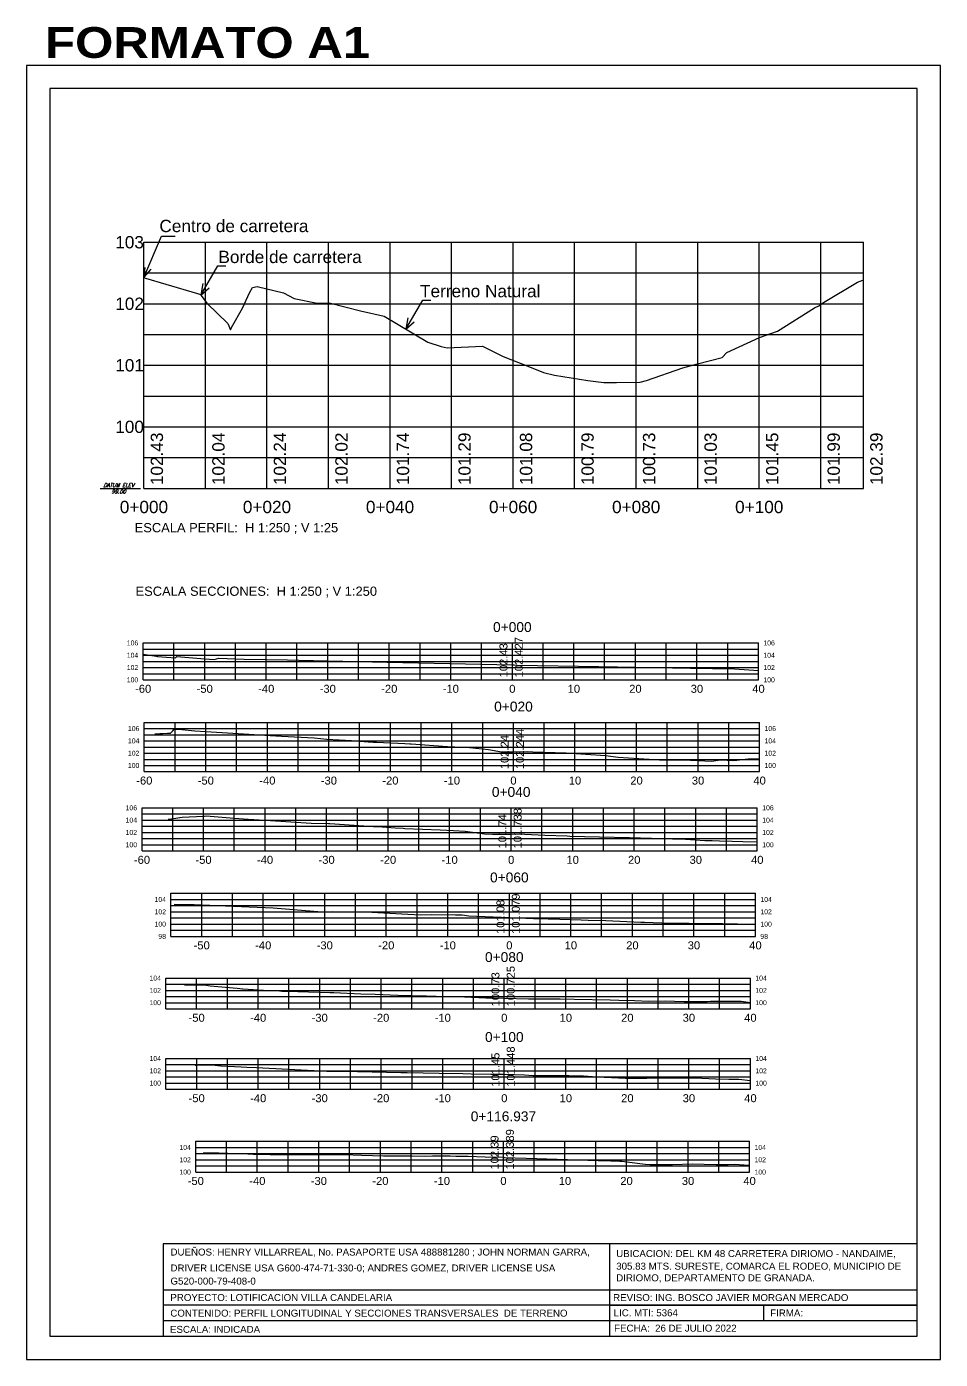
# Model space of a CAD drawing. Header units: millimetres. Extents: x 605578 to 606222, y 1311014 to 1311323.
# Drawn here: x 606073.2 to 606221.7, y 1311094.2 to 1311310.8 of the extents above; entities that cross this region are included whole.
import ezdxf
from ezdxf.enums import TextEntityAlignment as Align

# ---------------------------------------------------------------- set-up
doc = ezdxf.new("R2010")
doc.units = ezdxf.units.MM
doc.header["$LTSCALE"] = 0.0254
doc.header["$MEASUREMENT"] = 0
doc.linetypes.add('ACAD_ISO02W100', pattern=[15, 12, -3])
for name, color, linetype in [('CAJETIN', 5, 'Continuous'), ('CVL_CUADCON_TX', 2, 'Continuous'), ('PBASE', 3, 'Continuous'), ('PEGC', 6, 'Continuous'), ('PEGCT', 7, 'Continuous'), ('PGRID', 8, 'Continuous'), ('PGRIDT', 7, 'Continuous'), ('PTOS GPS', 1, 'Continuous'), ('PVGRID', 8, 'Continuous'), ('XEG', 6, 'Continuous'), ('XGRID', 8, 'Continuous'), ('XGRIDT', 3, 'Continuous')]:
    doc.layers.add(name, color=color, linetype=linetype)
doc.styles.add('C10O', font='complex_.ttf', dxfattribs={"oblique": 20, "height": 4.167})
doc.styles.add('PERFIL', font='arial.ttf', dxfattribs={"height": 2})
doc.styles.add('PI', font='arial.ttf', dxfattribs={"height": 2})
doc.styles.add('SECCION', font='arial.ttf', dxfattribs={"height": 0.8})
doc.styles.add('TEXTO CAJETIN', font='', dxfattribs={"height": 1.2})
doc.styles.get('TEXTO CAJETIN').set_extended_font_data('Arial Black')

# ---------------------------------------------------------------- blocks, each defined once
blk = doc.blocks.new('datum')
blk.add_line((-1.625, 0), (-0.125, 0))
at = {"style": 'C10O', "oblique": 20}
blk.add_text('DATUM ELEV', height=0.1389, dxfattribs=at).set_placement((-0.9375, 0.05), align=Align.CENTER)
blk.add_attdef('DATUM', text='', height=0.1389, dxfattribs=at).set_placement((-0.9375, -0.18889), align=Align.CENTER)

msp = doc.modelspace()

# ---------------------------------------------------------------- linework, layer by layer
for p, q in [((606217.988, 1311112.982), (606095.418, 1311112.982)), ((606095.418, 1311112.982), (606095.418, 1311097.982)), ((606167.988, 1311112.982), (606167.988, 1311097.982)), ((606217.988, 1311105.482), (606095.418, 1311105.482)), ((606217.988, 1311103.03), (606095.418, 1311103.03)), ((606217.988, 1311102.982), (606167.988, 1311102.982)), ((606192.988, 1311102.982), (606192.988, 1311100.482)), ((606217.988, 1311100.482), (606095.418, 1311100.482))]:
    msp.add_line(p, q)
msp.add_lwpolyline([(606221.738, 1311094.232), (606221.738, 1311304.482), (606073.238, 1311304.482), (606073.238, 1311094.232)], close=True)
at = {"layer": 'CAJETIN'}
msp.add_lwpolyline([(606217.988, 1311097.982), (606217.988, 1311300.732), (606076.988, 1311300.732), (606076.988, 1311097.982)], close=True, dxfattribs=at)
at = {"layer": 'PBASE'}
for p, q in [((606092.301, 1311235.734), (606092.301, 1311235.76)), ((606092.301, 1311235.76), (606209.239, 1311235.76)), ((606092.301, 1311235.734), (606209.239, 1311235.734)), ((606102.301, 1311235.734), (606102.301, 1311235.76)), ((606112.301, 1311235.734), (606112.301, 1311235.76)), ((606122.301, 1311235.734), (606122.301, 1311235.76)), ((606132.301, 1311235.734), (606132.301, 1311235.76)), ((606142.301, 1311235.734), (606142.301, 1311235.76)), ((606152.301, 1311235.734), (606152.301, 1311235.76)), ((606162.301, 1311235.734), (606162.301, 1311235.76)), ((606172.301, 1311235.734), (606172.301, 1311235.76)), ((606182.301, 1311235.734), (606182.301, 1311235.76)), ((606192.301, 1311235.734), (606192.301, 1311235.76)), ((606202.301, 1311235.734), (606202.301, 1311235.76)), ((606209.239, 1311235.734), (606209.239, 1311235.76))]:
    msp.add_line(p, q, dxfattribs=at)
at = {"layer": 'PEGC', "linetype": 'ACAD_ISO02W100', "ltscale": 2000}
msp.add_lwpolyline([(606092.301, 1311270.034), (606092.552, 1311269.941), (606095.84, 1311268.948), (606100.98, 1311267.424), (606101.475, 1311267.235), (606101.626, 1311267.115), (606102.547, 1311265.853), (606105.946, 1311262.572), (606106.392, 1311261.542), (606106.557, 1311261.915), (606108.32, 1311265.024), (606109.467, 1311267.557), (606109.935, 1311268.42), (606110.73, 1311268.588), (606115.001, 1311267.543), (606116.735, 1311266.604), (606120.478, 1311265.853), (606122.396, 1311265.927), (606127.48, 1311264.635), (606131.317, 1311263.721), (606138.42, 1311259.514), (606140.619, 1311258.829), (606141.605, 1311258.585), (606147.33, 1311258.882), (606150.685, 1311257.183), (606154.435, 1311255.712), (606157.219, 1311254.593), (606159.009, 1311254.158), (606164.459, 1311253.311), (606167.052, 1311252.98), (606169.112, 1311252.97), (606172.969, 1311253.019), (606173.959, 1311253.314), (606179.893, 1311255.365), (606182.278, 1311256.005), (606186.297, 1311257.018), (606187.039, 1311257.822), (606192.343, 1311260.255), (606195.257, 1311261.299), (606201.31, 1311265.071), (606202.078, 1311265.495), (606202.727, 1311265.947), (606208.248, 1311269.259), (606209.133, 1311269.604), (606209.238, 1311269.646)], dxfattribs=at)
at = {"layer": 'PGRID'}
for p, q in [((606092.301, 1311235.76), (606092.301, 1311275.76)), ((606092.301, 1311275.76), (606209.239, 1311275.76)), ((606102.301, 1311235.76), (606102.301, 1311275.76)), ((606112.301, 1311235.76), (606112.301, 1311275.76)), ((606122.301, 1311235.76), (606122.301, 1311275.76)), ((606132.301, 1311235.76), (606132.301, 1311275.76)), ((606142.301, 1311235.76), (606142.301, 1311275.76)), ((606152.301, 1311235.76), (606152.301, 1311275.76)), ((606162.301, 1311235.76), (606162.301, 1311275.76)), ((606172.301, 1311235.76), (606172.301, 1311275.76)), ((606182.301, 1311235.76), (606182.301, 1311275.76)), ((606192.301, 1311235.76), (606192.301, 1311275.76)), ((606202.301, 1311235.76), (606202.301, 1311275.76)), ((606209.239, 1311235.76), (606209.239, 1311275.76)), ((606092.301, 1311270.76), (606209.239, 1311270.76)), ((606092.301, 1311265.76), (606209.239, 1311265.76)), ((606092.301, 1311260.76), (606209.239, 1311260.76)), ((606092.301, 1311255.76), (606209.239, 1311255.76)), ((606092.301, 1311250.76), (606209.239, 1311250.76)), ((606092.301, 1311245.76), (606209.239, 1311245.76)), ((606092.301, 1311240.76), (606209.239, 1311240.76))]:
    msp.add_line(p, q, dxfattribs=at)
at = {"layer": 'PTOS GPS', "ltscale": 20000}
for points in [[(606092.301, 1311270.034), (606095.154, 1311276.755), (606097.376, 1311276.74)], [(606092.446, 1311271.635), (606092.301, 1311270.034), (606093.49, 1311271.389)], [(606101.551, 1311267.175), (606104.326, 1311271.921), (606105.607, 1311271.921)], [(606101.881, 1311269.05), (606101.551, 1311267.175), (606102.889, 1311268.36)], [(606134.868, 1311261.618), (606137.644, 1311266.364), (606138.925, 1311266.364)], [(606135.198, 1311263.493), (606134.868, 1311261.618), (606136.207, 1311262.803)]]:
    msp.add_lwpolyline(points, dxfattribs=at)
at = {"layer": 'PVGRID'}
for p, q in [((606092.301, 1311235.76), (606092.301, 1311270.034)), ((606112.301, 1311235.76), (606112.301, 1311268.203)), ((606209.239, 1311235.76), (606209.239, 1311269.645)), ((606102.301, 1311235.76), (606102.301, 1311266.189)), ((606122.301, 1311235.76), (606122.301, 1311265.923)), ((606202.301, 1311235.76), (606202.301, 1311265.65)), ((606132.301, 1311235.76), (606132.301, 1311263.138)), ((606192.301, 1311235.76), (606192.301, 1311260.236)), ((606142.301, 1311235.76), (606142.301, 1311258.622)), ((606152.301, 1311235.76), (606152.301, 1311256.549)), ((606182.301, 1311235.76), (606182.301, 1311256.011)), ((606162.301, 1311235.76), (606162.301, 1311253.646)), ((606172.301, 1311235.76), (606172.301, 1311253.01))]:
    msp.add_line(p, q, dxfattribs=at)
at = {"layer": 'XEG'}
for points in [[(606092.176, 1311208.805), (606094.27, 1311208.498), (606094.422, 1311208.478), (606094.525, 1311208.465), (606097.454, 1311208.228), (606097.639, 1311208.435), (606102.176, 1311208.071), (606103.693, 1311207.949), (606103.693, 1311207.949), (606104.456, 1311208.143), (606104.456, 1311208.143), (606108.599, 1311208.018), (606108.599, 1311208.018), (606115.624, 1311207.899), (606115.624, 1311207.899), (606117.497, 1311207.862), (606117.497, 1311207.862), (606131.832, 1311207.52), (606131.832, 1311207.52), (606152.176, 1311207.07), (606152.455, 1311207.064), (606152.455, 1311207.064), (606152.955, 1311207.052), (606152.955, 1311207.052), (606166.225, 1311206.805), (606166.225, 1311206.805), (606175.293, 1311206.635), (606175.293, 1311206.635), (606181.142, 1311206.546), (606181.142, 1311206.546), (606188.265, 1311206.45), (606188.265, 1311206.45), (606192.176, 1311206.15), (606192.176, 1311206.15)], [(606094.063, 1311195.883), (606094.867, 1311195.911), (606095.397, 1311195.932), (606096.104, 1311195.972), (606096.592, 1311196.001), (606097.022, 1311196.362), (606097.225, 1311196.609), (606098.435, 1311196.575), (606100.586, 1311196.381), (606102.358, 1311196.266), (606106.765, 1311195.981), (606106.765, 1311195.981), (606112.806, 1311195.582), (606112.806, 1311195.582), (606114.685, 1311195.481), (606114.685, 1311195.481), (606119.979, 1311195.232), (606119.979, 1311195.232), (606122.05, 1311195.027), (606122.05, 1311195.027), (606126.049, 1311194.813), (606126.049, 1311194.813), (606128.746, 1311194.6), (606128.746, 1311194.6), (606129.535, 1311194.543), (606129.535, 1311194.543), (606130.081, 1311194.535), (606130.081, 1311194.535), (606134.719, 1311194.287), (606134.719, 1311194.287), (606135.511, 1311194.244), (606135.511, 1311194.244), (606135.621, 1311194.238), (606135.621, 1311194.238), (606135.745, 1311194.229), (606135.745, 1311194.229), (606141.615, 1311193.822), (606141.615, 1311193.822), (606145.235, 1311193.658), (606145.235, 1311193.658), (606148.301, 1311193.331), (606148.301, 1311193.331), (606150.4, 1311192.96), (606150.4, 1311192.96), (606152.358, 1311192.974), (606154.665, 1311192.99), (606154.665, 1311192.99), (606155.493, 1311192.971), (606155.493, 1311192.971), (606160.922, 1311192.803), (606160.922, 1311192.803), (606167.315, 1311192.329), (606167.315, 1311192.329), (606169.354, 1311192.091), (606169.354, 1311192.091), (606176.103, 1311191.674), (606176.103, 1311191.674), (606180.011, 1311191.655), (606180.011, 1311191.655), (606184.625, 1311191.406), (606184.625, 1311191.406), (606185.936, 1311191.625), (606185.936, 1311191.625), (606188.193, 1311191.516), (606188.193, 1311191.516), (606190.512, 1311191.794), (606190.512, 1311191.794), (606191.146, 1311191.824), (606191.146, 1311191.824), (606192.358, 1311191.808), (606192.358, 1311191.808)], [(606096.237, 1311182.032), (606096.756, 1311182.05), (606097.506, 1311182.193), (606098.118, 1311182.298), (606098.503, 1311182.32), (606101.986, 1311182.489), (606102.117, 1311182.495), (606102.117, 1311182.495), (606102.424, 1311182.543), (606102.424, 1311182.543), (606105.033, 1311182.349), (606105.033, 1311182.349), (606106.939, 1311182.181), (606106.939, 1311182.181), (606109.228, 1311181.992), (606109.228, 1311181.992), (606112.854, 1311181.764), (606112.854, 1311181.764), (606119.494, 1311181.373), (606119.494, 1311181.373), (606122.285, 1311181.308), (606122.285, 1311181.308), (606122.491, 1311181.296), (606122.491, 1311181.296), (606129.612, 1311180.817), (606129.612, 1311180.817), (606130.298, 1311180.802), (606130.298, 1311180.802), (606133.114, 1311180.596), (606133.114, 1311180.596), (606134.432, 1311180.518), (606134.432, 1311180.518), (606134.729, 1311180.506), (606134.729, 1311180.506), (606140.471, 1311180.3), (606140.471, 1311180.3), (606142.612, 1311180.145), (606142.612, 1311180.145), (606144.53, 1311180.038), (606144.53, 1311180.038), (606147.673, 1311179.632), (606147.673, 1311179.632), (606148.95, 1311179.568), (606148.95, 1311179.568), (606151.986, 1311179.588), (606153.31, 1311179.597), (606153.31, 1311179.597), (606154.219, 1311179.543), (606154.219, 1311179.543), (606157.46, 1311179.432), (606157.46, 1311179.432), (606161.104, 1311179.285), (606161.104, 1311179.285), (606161.517, 1311179.268), (606161.517, 1311179.268), (606168.716, 1311179.102), (606168.716, 1311179.102), (606171.225, 1311179.025), (606171.225, 1311179.025), (606174.815, 1311178.895), (606174.815, 1311178.895), (606178.231, 1311178.789), (606178.231, 1311178.789), (606180.296, 1311178.735), (606180.296, 1311178.735), (606183.442, 1311178.565), (606183.442, 1311178.565), (606184.672, 1311178.515), (606184.672, 1311178.515), (606185.848, 1311178.487), (606185.848, 1311178.487), (606187.889, 1311178.415), (606187.889, 1311178.415), (606189.66, 1311178.37), (606189.66, 1311178.37), (606191.84, 1311178.33), (606191.84, 1311178.33)], [(606097.194, 1311168.221), (606099.021, 1311168.117), (606100.366, 1311168.132), (606100.381, 1311168.132), (606100.402, 1311168.132), (606100.454, 1311168.126), (606101.688, 1311168.077), (606110.715, 1311167.718), (606110.715, 1311167.718), (606113.281, 1311167.578), (606113.281, 1311167.578), (606120.576, 1311167.017), (606120.576, 1311167.017), (606121.59, 1311166.976), (606121.59, 1311166.976), (606122.889, 1311166.987), (606122.889, 1311166.987), (606128.367, 1311166.927), (606128.367, 1311166.927), (606135.208, 1311166.575), (606135.208, 1311166.575), (606137.293, 1311166.478), (606137.293, 1311166.478), (606139.013, 1311166.494), (606139.013, 1311166.494), (606142.923, 1311166.461), (606142.923, 1311166.461), (606144.018, 1311166.451), (606144.018, 1311166.451), (606145.12, 1311166.281), (606145.12, 1311166.281), (606151.688, 1311166.036), (606154.356, 1311165.936), (606154.356, 1311165.936), (606155.601, 1311165.889), (606155.601, 1311165.889), (606156.095, 1311165.889), (606156.095, 1311165.889), (606159.916, 1311165.773), (606159.916, 1311165.773), (606163.378, 1311165.675), (606163.378, 1311165.675), (606164.518, 1311165.622), (606164.518, 1311165.622), (606167.389, 1311165.526), (606167.389, 1311165.526), (606173.085, 1311165.279), (606173.085, 1311165.279), (606173.642, 1311165.258), (606173.642, 1311165.258), (606177.864, 1311165.134), (606177.864, 1311165.134), (606178.274, 1311165.128), (606178.274, 1311165.128), (606180.881, 1311165.087), (606180.881, 1311165.087), (606184.477, 1311165.046), (606184.477, 1311165.046), (606186.338, 1311165.063), (606186.338, 1311165.063), (606188.796, 1311165.01), (606188.796, 1311165.01), (606191.068, 1311164.972), (606191.068, 1311164.972), (606191.688, 1311164.907), (606191.688, 1311164.907)], [(606098.915, 1311155.109), (606100.365, 1311155.103), (606100.63, 1311155.107), (606100.866, 1311155.103), (606101.586, 1311155.09), (606101.586, 1311155.09), (606102.066, 1311155.094), (606102.066, 1311155.094), (606103.05, 1311154.915), (606103.05, 1311154.915), (606107.433, 1311154.52), (606107.433, 1311154.52), (606108.299, 1311154.424), (606108.299, 1311154.424), (606108.393, 1311154.424), (606108.393, 1311154.424), (606112.625, 1311154.193), (606112.625, 1311154.193), (606114.328, 1311154.107), (606114.328, 1311154.107), (606114.59, 1311154.094), (606114.59, 1311154.094), (606114.729, 1311154.08), (606114.729, 1311154.08), (606117.307, 1311154.007), (606117.307, 1311154.007), (606122.504, 1311153.854), (606122.504, 1311153.854), (606123.153, 1311153.83), (606123.153, 1311153.83), (606127.537, 1311153.645), (606127.537, 1311153.645), (606129.866, 1311153.565), (606129.866, 1311153.565), (606133.563, 1311153.433), (606133.563, 1311153.433), (606135.696, 1311153.358), (606135.696, 1311153.358), (606138.213, 1311153.296), (606138.213, 1311153.296), (606139.784, 1311153.252), (606139.784, 1311153.252), (606140.926, 1311153.217), (606140.926, 1311153.217), (606144.378, 1311153.148), (606144.378, 1311153.148), (606147.89, 1311152.997), (606147.89, 1311152.997), (606149.138, 1311152.96), (606149.138, 1311152.96), (606150.866, 1311152.913), (606154.79, 1311152.807), (606154.79, 1311152.807), (606156.235, 1311152.795), (606156.235, 1311152.795), (606159.105, 1311152.806), (606159.105, 1311152.806), (606159.924, 1311152.79), (606159.924, 1311152.79), (606162.297, 1311152.737), (606162.297, 1311152.737), (606168.083, 1311152.627), (606168.083, 1311152.627), (606169.508, 1311152.582), (606169.508, 1311152.582), (606172.029, 1311152.515), (606172.029, 1311152.515), (606174.336, 1311152.457), (606174.336, 1311152.457), (606177.067, 1311152.474), (606177.067, 1311152.474), (606178.522, 1311152.443), (606178.522, 1311152.443), (606180.127, 1311152.398), (606180.127, 1311152.398), (606182.172, 1311152.385), (606182.172, 1311152.385), (606183.863, 1311152.38), (606183.863, 1311152.38), (606184.378, 1311152.408), (606184.378, 1311152.408), (606189.205, 1311152.417), (606189.205, 1311152.417), (606189.339, 1311152.412), (606189.339, 1311152.412), (606190.866, 1311152.199), (606190.866, 1311152.199)], [(606100.639, 1311142.027), (606100.871, 1311142.034), (606102.245, 1311142.073), (606102.245, 1311142.073), (606102.84, 1311142.082), (606102.84, 1311142.082), (606103.373, 1311142.079), (606103.373, 1311142.079), (606104.803, 1311141.931), (606104.803, 1311141.931), (606104.871, 1311141.926), (606104.871, 1311141.926), (606108.076, 1311141.769), (606108.076, 1311141.769), (606109.021, 1311141.697), (606109.021, 1311141.697), (606110.609, 1311141.641), (606110.609, 1311141.641), (606122.052, 1311141.072), (606122.052, 1311141.072), (606122.989, 1311141.037), (606122.989, 1311141.037), (606124.663, 1311141.045), (606124.663, 1311141.045), (606134.046, 1311140.851), (606134.046, 1311140.851), (606134.53, 1311140.84), (606134.53, 1311140.84), (606135.057, 1311140.824), (606135.057, 1311140.824), (606140.273, 1311140.724), (606140.273, 1311140.724), (606144.14, 1311140.659), (606144.14, 1311140.659), (606145.509, 1311140.629), (606145.509, 1311140.629), (606148.706, 1311140.596), (606148.706, 1311140.596), (606150.871, 1311140.563), (606150.893, 1311140.563), (606150.893, 1311140.563), (606154.143, 1311140.452), (606154.143, 1311140.452), (606155.567, 1311140.37), (606155.567, 1311140.37), (606161.35, 1311140.35), (606161.35, 1311140.35), (606163.736, 1311140.312), (606163.736, 1311140.312), (606165.956, 1311140.156), (606165.956, 1311140.156), (606170.588, 1311139.943), (606170.588, 1311139.943), (606173.923, 1311139.909), (606173.923, 1311139.909), (606173.982, 1311139.91), (606173.982, 1311139.91), (606174.01, 1311139.91), (606174.01, 1311139.91), (606179.494, 1311139.972), (606179.494, 1311139.972), (606179.573, 1311139.969), (606179.573, 1311139.969), (606179.958, 1311139.959), (606179.958, 1311139.959), (606181.906, 1311139.986), (606181.906, 1311139.986), (606185.216, 1311139.826), (606185.216, 1311139.826), (606187.37, 1311139.781), (606187.37, 1311139.781), (606188.419, 1311139.767), (606188.419, 1311139.767), (606188.982, 1311139.765), (606188.982, 1311139.765), (606190.871, 1311139.564), (606190.871, 1311139.564)], [(606101.945, 1311127.808), (606101.945, 1311127.808), (606103.916, 1311127.773), (606103.916, 1311127.773), (606104.451, 1311127.775), (606104.451, 1311127.775), (606105.957, 1311127.744), (606105.957, 1311127.744), (606109.198, 1311127.616), (606109.198, 1311127.616), (606110.066, 1311127.559), (606110.066, 1311127.559), (606112.793, 1311127.491), (606112.793, 1311127.491), (606113.437, 1311127.513), (606113.437, 1311127.513), (606115.399, 1311127.522), (606115.399, 1311127.522), (606115.666, 1311127.53), (606115.666, 1311127.53), (606119.927, 1311127.521), (606119.927, 1311127.521), (606124.879, 1311127.497), (606124.879, 1311127.497), (606127.652, 1311127.393), (606127.652, 1311127.393), (606131.24, 1311127.319), (606131.24, 1311127.319), (606133.342, 1311127.305), (606133.342, 1311127.305), (606135.912, 1311127.282), (606135.912, 1311127.282), (606137.996, 1311127.256), (606137.996, 1311127.256), (606139.175, 1311127.276), (606139.175, 1311127.276), (606142.089, 1311127.293), (606142.089, 1311127.293), (606142.967, 1311127.266), (606142.967, 1311127.266), (606145.009, 1311127.226), (606145.009, 1311127.226), (606147.743, 1311127.162), (606147.743, 1311127.162), (606150.73, 1311127.058), (606150.92, 1311127.051), (606150.92, 1311127.051), (606156.173, 1311126.871), (606156.173, 1311126.871), (606157.778, 1311126.828), (606157.778, 1311126.828), (606166.103, 1311126.526), (606166.103, 1311126.526), (606166.389, 1311126.524), (606166.389, 1311126.524), (606168.162, 1311126.462), (606168.162, 1311126.462), (606169.631, 1311126.415), (606169.631, 1311126.415), (606169.977, 1311126.422), (606169.977, 1311126.422), (606173.753, 1311125.929), (606173.753, 1311125.929), (606174.551, 1311125.88), (606174.551, 1311125.88), (606178.147, 1311125.867), (606178.147, 1311125.867), (606178.214, 1311125.866), (606178.214, 1311125.866), (606181.398, 1311125.982), (606181.398, 1311125.982), (606185.287, 1311125.908), (606185.287, 1311125.908), (606186.369, 1311125.883), (606186.369, 1311125.883), (606187.251, 1311125.918), (606187.251, 1311125.918), (606188.307, 1311125.96), (606188.307, 1311125.96), (606189.844, 1311125.812), (606189.844, 1311125.812), (606190.73, 1311125.773), (606190.73, 1311125.773)]]:
    msp.add_lwpolyline(points, dxfattribs=at)
at = {"layer": 'XGRID'}
for p, q in [((606092.176, 1311204.643), (606092.176, 1311210.643)), ((606092.176, 1311210.643), (606192.176, 1311210.643)), ((606092.176, 1311209.643), (606192.176, 1311209.643)), ((606097.176, 1311204.643), (606097.176, 1311210.643)), ((606102.176, 1311204.643), (606102.176, 1311210.643)), ((606107.176, 1311204.643), (606107.176, 1311210.643)), ((606112.176, 1311204.643), (606112.176, 1311210.643)), ((606117.176, 1311204.643), (606117.176, 1311210.643)), ((606122.176, 1311204.643), (606122.176, 1311210.643)), ((606127.176, 1311204.643), (606127.176, 1311210.643)), ((606132.176, 1311204.643), (606132.176, 1311210.643)), ((606137.176, 1311204.643), (606137.176, 1311210.643)), ((606142.176, 1311204.643), (606142.176, 1311210.643)), ((606147.176, 1311204.643), (606147.176, 1311210.643)), ((606152.176, 1311204.643), (606152.176, 1311210.643)), ((606157.176, 1311204.643), (606157.176, 1311210.643)), ((606162.176, 1311204.643), (606162.176, 1311210.643)), ((606167.176, 1311204.643), (606167.176, 1311210.643)), ((606172.176, 1311204.643), (606172.176, 1311210.643)), ((606177.176, 1311204.643), (606177.176, 1311210.643)), ((606182.176, 1311204.643), (606182.176, 1311210.643)), ((606187.176, 1311204.643), (606187.176, 1311210.643)), ((606192.176, 1311204.643), (606192.176, 1311210.643)), ((606092.176, 1311208.643), (606192.176, 1311208.643)), ((606092.176, 1311207.643), (606192.176, 1311207.643)), ((606092.176, 1311206.643), (606192.176, 1311206.643)), ((606092.176, 1311205.643), (606192.176, 1311205.643)), ((606092.176, 1311204.643), (606192.176, 1311204.643)), ((606092.358, 1311189.729), (606092.358, 1311197.729)), ((606092.358, 1311197.729), (606192.358, 1311197.729)), ((606092.358, 1311196.729), (606192.358, 1311196.729)), ((606097.358, 1311189.729), (606097.358, 1311197.729)), ((606102.358, 1311189.729), (606102.358, 1311197.729)), ((606107.358, 1311189.729), (606107.358, 1311197.729)), ((606112.358, 1311189.729), (606112.358, 1311197.729)), ((606117.358, 1311189.729), (606117.358, 1311197.729)), ((606122.358, 1311189.729), (606122.358, 1311197.729)), ((606127.358, 1311189.729), (606127.358, 1311197.729)), ((606132.358, 1311189.729), (606132.358, 1311197.729)), ((606137.358, 1311189.729), (606137.358, 1311197.729)), ((606142.358, 1311189.729), (606142.358, 1311197.729)), ((606147.358, 1311189.729), (606147.358, 1311197.729)), ((606152.358, 1311189.729), (606152.358, 1311197.729)), ((606157.358, 1311189.729), (606157.358, 1311197.729)), ((606162.358, 1311189.729), (606162.358, 1311197.729)), ((606167.358, 1311189.729), (606167.358, 1311197.729)), ((606172.358, 1311189.729), (606172.358, 1311197.729)), ((606177.358, 1311189.729), (606177.358, 1311197.729)), ((606182.358, 1311189.729), (606182.358, 1311197.729)), ((606187.358, 1311189.729), (606187.358, 1311197.729)), ((606192.358, 1311189.729), (606192.358, 1311197.729)), ((606092.358, 1311195.729), (606192.358, 1311195.729)), ((606092.358, 1311194.729), (606192.358, 1311194.729)), ((606092.358, 1311193.729), (606192.358, 1311193.729)), ((606092.358, 1311192.729), (606192.358, 1311192.729)), ((606092.358, 1311191.729), (606192.358, 1311191.729)), ((606092.358, 1311190.729), (606192.358, 1311190.729)), ((606092.358, 1311189.729), (606192.358, 1311189.729)), ((606091.986, 1311176.85), (606091.986, 1311183.85)), ((606091.986, 1311183.85), (606191.986, 1311183.85)), ((606096.986, 1311176.85), (606096.986, 1311183.85)), ((606101.986, 1311176.85), (606101.986, 1311183.85)), ((606106.986, 1311176.85), (606106.986, 1311183.85)), ((606111.986, 1311176.85), (606111.986, 1311183.85)), ((606116.986, 1311176.85), (606116.986, 1311183.85)), ((606121.986, 1311176.85), (606121.986, 1311183.85)), ((606126.986, 1311176.85), (606126.986, 1311183.85)), ((606131.986, 1311176.85), (606131.986, 1311183.85)), ((606136.986, 1311176.85), (606136.986, 1311183.85)), ((606141.986, 1311176.85), (606141.986, 1311183.85)), ((606146.986, 1311176.85), (606146.986, 1311183.85)), ((606151.986, 1311176.85), (606151.986, 1311183.85)), ((606156.986, 1311176.85), (606156.986, 1311183.85)), ((606161.986, 1311176.85), (606161.986, 1311183.85)), ((606166.986, 1311176.85), (606166.986, 1311183.85)), ((606171.986, 1311176.85), (606171.986, 1311183.85)), ((606176.986, 1311176.85), (606176.986, 1311183.85)), ((606181.986, 1311176.85), (606181.986, 1311183.85)), ((606186.986, 1311176.85), (606186.986, 1311183.85)), ((606191.986, 1311176.85), (606191.986, 1311183.85)), ((606091.986, 1311182.85), (606191.986, 1311182.85)), ((606091.986, 1311181.85), (606191.986, 1311181.85)), ((606091.986, 1311180.85), (606191.986, 1311180.85)), ((606091.986, 1311179.85), (606191.986, 1311179.85)), ((606091.986, 1311178.85), (606191.986, 1311178.85)), ((606091.986, 1311177.85), (606191.986, 1311177.85)), ((606091.986, 1311176.85), (606191.986, 1311176.85)), ((606096.688, 1311162.957), (606096.688, 1311169.957)), ((606096.688, 1311169.957), (606191.688, 1311169.957)), ((606096.688, 1311168.957), (606191.688, 1311168.957)), ((606101.688, 1311162.957), (606101.688, 1311169.957)), ((606106.688, 1311162.957), (606106.688, 1311169.957)), ((606111.688, 1311162.957), (606111.688, 1311169.957)), ((606116.688, 1311162.957), (606116.688, 1311169.957)), ((606121.688, 1311162.957), (606121.688, 1311169.957)), ((606126.688, 1311162.957), (606126.688, 1311169.957)), ((606131.688, 1311162.957), (606131.688, 1311169.957)), ((606136.688, 1311162.957), (606136.688, 1311169.957)), ((606141.688, 1311162.957), (606141.688, 1311169.957)), ((606146.688, 1311162.957), (606146.688, 1311169.957)), ((606151.688, 1311162.957), (606151.688, 1311169.957)), ((606156.688, 1311162.957), (606156.688, 1311169.957)), ((606161.688, 1311162.957), (606161.688, 1311169.957)), ((606166.688, 1311162.957), (606166.688, 1311169.957)), ((606171.688, 1311162.957), (606171.688, 1311169.957)), ((606176.688, 1311162.957), (606176.688, 1311169.957)), ((606181.688, 1311162.957), (606181.688, 1311169.957)), ((606186.688, 1311162.957), (606186.688, 1311169.957)), ((606191.688, 1311162.957), (606191.688, 1311169.957)), ((606096.688, 1311167.957), (606191.688, 1311167.957)), ((606096.688, 1311166.957), (606191.688, 1311166.957)), ((606096.688, 1311165.957), (606191.688, 1311165.957)), ((606096.688, 1311164.957), (606191.688, 1311164.957)), ((606096.688, 1311163.957), (606191.688, 1311163.957)), ((606096.688, 1311162.957), (606191.688, 1311162.957)), ((606095.866, 1311151.188), (606095.866, 1311156.188)), ((606095.866, 1311156.188), (606190.866, 1311156.188)), ((606100.866, 1311151.188), (606100.866, 1311156.188)), ((606105.866, 1311151.188), (606105.866, 1311156.188)), ((606110.866, 1311151.188), (606110.866, 1311156.188)), ((606115.866, 1311151.188), (606115.866, 1311156.188)), ((606120.866, 1311151.188), (606120.866, 1311156.188)), ((606125.866, 1311151.188), (606125.866, 1311156.188)), ((606130.866, 1311151.188), (606130.866, 1311156.188)), ((606135.866, 1311151.188), (606135.866, 1311156.188)), ((606140.866, 1311151.188), (606140.866, 1311156.188)), ((606145.866, 1311151.188), (606145.866, 1311156.188)), ((606150.866, 1311151.188), (606150.866, 1311156.188)), ((606155.866, 1311151.188), (606155.866, 1311156.188)), ((606160.866, 1311151.188), (606160.866, 1311156.188)), ((606165.866, 1311151.188), (606165.866, 1311156.188)), ((606170.866, 1311151.188), (606170.866, 1311156.188)), ((606175.866, 1311151.188), (606175.866, 1311156.188)), ((606180.866, 1311151.188), (606180.866, 1311156.188)), ((606185.866, 1311151.188), (606185.866, 1311156.188)), ((606190.866, 1311151.188), (606190.866, 1311156.188)), ((606095.866, 1311155.188), (606190.866, 1311155.188)), ((606095.866, 1311154.188), (606190.866, 1311154.188)), ((606095.866, 1311153.188), (606190.866, 1311153.188)), ((606095.866, 1311152.188), (606190.866, 1311152.188)), ((606095.866, 1311151.188), (606190.866, 1311151.188)), ((606095.871, 1311138.116), (606095.871, 1311143.116)), ((606095.871, 1311143.116), (606190.871, 1311143.116)), ((606100.871, 1311138.116), (606100.871, 1311143.116)), ((606105.871, 1311138.116), (606105.871, 1311143.116)), ((606110.871, 1311138.116), (606110.871, 1311143.116)), ((606115.871, 1311138.116), (606115.871, 1311143.116)), ((606120.871, 1311138.116), (606120.871, 1311143.116)), ((606125.871, 1311138.116), (606125.871, 1311143.116)), ((606130.871, 1311138.116), (606130.871, 1311143.116)), ((606135.871, 1311138.116), (606135.871, 1311143.116)), ((606140.871, 1311138.116), (606140.871, 1311143.116)), ((606145.871, 1311138.116), (606145.871, 1311143.116)), ((606150.871, 1311138.116), (606150.871, 1311143.116)), ((606155.871, 1311138.116), (606155.871, 1311143.116)), ((606160.871, 1311138.116), (606160.871, 1311143.116)), ((606165.871, 1311138.116), (606165.871, 1311143.116)), ((606170.871, 1311138.116), (606170.871, 1311143.116)), ((606175.871, 1311138.116), (606175.871, 1311143.116)), ((606180.871, 1311138.116), (606180.871, 1311143.116)), ((606185.871, 1311138.116), (606185.871, 1311143.116)), ((606190.871, 1311138.116), (606190.871, 1311143.116)), ((606095.871, 1311142.116), (606190.871, 1311142.116)), ((606095.871, 1311141.116), (606190.871, 1311141.116)), ((606095.871, 1311140.116), (606190.871, 1311140.116)), ((606095.871, 1311139.116), (606190.871, 1311139.116)), ((606095.871, 1311138.116), (606190.871, 1311138.116)), ((606100.73, 1311124.669), (606100.73, 1311129.669)), ((606100.73, 1311129.669), (606190.73, 1311129.669)), ((606105.73, 1311124.669), (606105.73, 1311129.669)), ((606110.73, 1311124.669), (606110.73, 1311129.669)), ((606115.73, 1311124.669), (606115.73, 1311129.669)), ((606120.73, 1311124.669), (606120.73, 1311129.669)), ((606125.73, 1311124.669), (606125.73, 1311129.669)), ((606130.73, 1311124.669), (606130.73, 1311129.669)), ((606135.73, 1311124.669), (606135.73, 1311129.669)), ((606140.73, 1311124.669), (606140.73, 1311129.669)), ((606145.73, 1311124.669), (606145.73, 1311129.669)), ((606150.73, 1311124.669), (606150.73, 1311129.669)), ((606155.73, 1311124.669), (606155.73, 1311129.669)), ((606160.73, 1311124.669), (606160.73, 1311129.669)), ((606165.73, 1311124.669), (606165.73, 1311129.669)), ((606170.73, 1311124.669), (606170.73, 1311129.669)), ((606175.73, 1311124.669), (606175.73, 1311129.669)), ((606180.73, 1311124.669), (606180.73, 1311129.669)), ((606185.73, 1311124.669), (606185.73, 1311129.669)), ((606190.73, 1311124.669), (606190.73, 1311129.669)), ((606100.73, 1311128.669), (606190.73, 1311128.669)), ((606100.73, 1311127.669), (606190.73, 1311127.669)), ((606100.73, 1311126.669), (606190.73, 1311126.669)), ((606100.73, 1311125.669), (606190.73, 1311125.669)), ((606100.73, 1311124.669), (606190.73, 1311124.669))]:
    msp.add_line(p, q, dxfattribs=at)

# ---------------------------------------------------------------- block references
at = {"layer": 'PBASE', "xscale": 4.388768898488122, "yscale": 4.388768898488122, "zscale": 4.388768898488122}
msp.add_blockref('datum', (606092.301, 1311235.76), dxfattribs=at).add_auto_attribs({'DATUM': '99.00'})

# ---------------------------------------------------------------- texts
for s, height, style, p in [('FORMATO A1', 5, 'TEXTO CAJETIN', (606076.225, 1311305.711)), ('DUEÑOS: HENRY VILLARREAL, No. PASAPORTE USA 488881280 ; JOHN NORMAN GARRA,', 1.13, 'PI', (606096.612, 1311111.101)), ('UBICACION: DEL KM 48 CARRETERA DIRIOMO - NANDAIME,', 1.13, 'PI', (606169.057, 1311110.851)), ('305.83 MTS. SURESTE, COMARCA EL RODEO, MUNICIPIO DE', 1.13, 'PI', (606169.057, 1311108.805)), ('DRIVER LICENSE USA G600-474-71-330-0; ANDRES GOMEZ, DRIVER LICENSE USA', 1.13, 'PI', (606096.612, 1311108.514)), ('DIRIOMO, DEPARTAMENTO DE GRANADA.', 1.13, 'PI', (606169.057, 1311106.914)), ('G520-000-79-408-0', 1.13, 'PI', (606096.612, 1311106.381)), ('PROYECTO: LOTIFICACION VILLA CANDELARIA', 1.13, 'PI', (606096.591, 1311103.713)), ('REVISO: ING. BOSCO JAVIER MORGAN MERCADO', 1.13, 'PI', (606168.554, 1311103.704)), ('CONTENIDO: PERFIL LONGITUDINAL Y SECCIONES TRANSVERSALES  DE TERRENO', 1.13, 'PI', (606096.591, 1311101.174)), ('LIC. MTI: 5364', 1.13, 'PI', (606168.641, 1311101.227)), ('FIRMA:', 1.13, 'PI', (606194.083, 1311101.204)), ('ESCALA: INDICADA', 1.13, 'PI', (606096.534, 1311098.54)), ('FECHA:  26 DE JULIO 2022', 1.13, 'PI', (606168.717, 1311098.735))]:
    msp.add_text(s, height=height, dxfattribs=dict(style=style)).set_placement(p)
at = {"layer": 'CVL_CUADCON_TX', "style": 'PI'}
for s, p in [('ESCALA PERFIL:  H 1:250 ; V 1:25', (606090.798, 1311228.629)), ('ESCALA SECCIONES:  H 1:250 ; V 1:250', (606090.938, 1311218.301))]:
    msp.add_text(s, height=1.5, dxfattribs=at).set_placement(p)
at = {"layer": 'PEGCT', "style": 'PERFIL'}
for s, p in [('102.43', (606096, 1311240.557)), ('102.04', (606106, 1311240.557)), ('102.24', (606116, 1311240.557)), ('102.02', (606126, 1311240.557)), ('101.74', (606136, 1311240.557)), ('101.29', (606146, 1311240.557)), ('101.08', (606156, 1311240.557)), ('100.79', (606166, 1311240.557)), ('100.73', (606176, 1311240.557)), ('101.03', (606186, 1311240.557)), ('101.45', (606196, 1311240.557)), ('101.99', (606206, 1311240.557)), ('102.39', (606212.938, 1311240.557))]:
    msp.add_text(s, height=2, rotation=90, dxfattribs=at).set_placement(p, align=Align.BOTTOM_CENTER)
for s, p in [('0+000', (606092.301, 1311232.734)), ('0+020', (606112.301, 1311232.734)), ('0+040', (606132.301, 1311232.734)), ('0+060', (606152.301, 1311232.734)), ('0+080', (606172.301, 1311232.734)), ('0+100', (606192.301, 1311232.734))]:
    msp.add_text(s, height=2, dxfattribs=at).set_placement(p, align=Align.MIDDLE_CENTER)
at = {"layer": 'PGRIDT', "style": 'PERFIL'}
for s, p in [('Centro de carretera', (606119.041, 1311278.397)), ('103', (606092.3, 1311275.76)), ('Borde de carretera', (606127.699, 1311273.371)), ('Terreno Natural', (606156.74, 1311267.814)), ('102', (606092.3, 1311265.76)), ('101', (606092.3, 1311255.76)), ('100', (606092.3, 1311245.76))]:
    msp.add_text(s, height=2, dxfattribs=at).set_placement(p, align=Align.MIDDLE_RIGHT)
at = {"layer": 'XGRIDT', "style": 'SECCION'}
for s, p in [('0+000', (606152.176, 1311211.943)), ('0+020', (606152.358, 1311199.029)), ('0+040', (606151.986, 1311185.15)), ('0+060', (606151.688, 1311171.257)), ('0+080', (606150.866, 1311158.313)), ('0+100', (606150.871, 1311145.331)), ('0+116.937', (606150.73, 1311132.439))]:
    msp.add_text(s, height=1.6, dxfattribs=at).set_placement(p, align=Align.BOTTOM_CENTER)
for s, p in [('106', (606091.376, 1311210.643)), ('104', (606091.376, 1311208.643)), ('102', (606091.376, 1311206.643)), ('100', (606091.376, 1311204.643)), ('106', (606091.558, 1311196.729)), ('104', (606091.558, 1311194.729)), ('102', (606091.558, 1311192.729)), ('100', (606091.558, 1311190.729)), ('106', (606091.186, 1311183.85)), ('104', (606091.186, 1311181.85)), ('102', (606091.186, 1311179.85)), ('100', (606091.186, 1311177.85)), ('104', (606095.888, 1311168.957)), ('102', (606095.888, 1311166.957)), ('100', (606095.888, 1311164.957)), ('98', (606095.888, 1311162.957)), ('104', (606095.066, 1311156.188)), ('102', (606095.066, 1311154.188)), ('100', (606095.066, 1311152.188)), ('104', (606095.071, 1311143.116)), ('102', (606095.071, 1311141.116)), ('100', (606095.071, 1311139.116)), ('104', (606099.93, 1311128.669)), ('102', (606099.93, 1311126.669)), ('100', (606099.93, 1311124.669))]:
    msp.add_text(s, height=0.8, dxfattribs=at).set_placement(p, align=Align.MIDDLE_RIGHT)
for s, p in [('102.43', (606151.776, 1311205.043)), ('102.24', (606151.958, 1311190.129)), ('101.74', (606151.586, 1311177.25)), ('101.08', (606151.288, 1311163.357)), ('100.73', (606150.466, 1311151.588)), ('101.45', (606150.471, 1311138.516)), ('102.39', (606150.33, 1311125.069))]:
    msp.add_text(s, height=1.3, rotation=90, dxfattribs=at).set_placement(p, align=Align.BOTTOM_LEFT)
for s, p in [('102.427', (606152.576, 1311205.043)), ('102.244', (606152.758, 1311190.129)), ('101.738', (606152.386, 1311177.25)), ('101.079', (606152.088, 1311163.357)), ('100.725', (606151.266, 1311151.588)), ('101.448', (606151.271, 1311138.516)), ('102.389', (606151.13, 1311125.069))]:
    msp.add_text(s, height=1.3, rotation=90, dxfattribs=at).set_placement(p, align=Align.TOP_LEFT)
for s, p in [('106', (606192.976, 1311210.643)), ('104', (606192.976, 1311208.643)), ('102', (606192.976, 1311206.643)), ('100', (606192.976, 1311204.643)), ('106', (606193.158, 1311196.729)), ('104', (606193.158, 1311194.729)), ('102', (606193.158, 1311192.729)), ('100', (606193.158, 1311190.729)), ('106', (606192.786, 1311183.85)), ('104', (606192.786, 1311181.85)), ('102', (606192.786, 1311179.85)), ('100', (606192.786, 1311177.85)), ('104', (606192.488, 1311168.957)), ('102', (606192.488, 1311166.957)), ('100', (606192.488, 1311164.957)), ('98', (606192.488, 1311162.957)), ('104', (606191.666, 1311156.188)), ('102', (606191.666, 1311154.188)), ('100', (606191.666, 1311152.188)), ('104', (606191.671, 1311143.116)), ('102', (606191.671, 1311141.116)), ('100', (606191.671, 1311139.116)), ('104', (606191.53, 1311128.669)), ('102', (606191.53, 1311126.669)), ('100', (606191.53, 1311124.669))]:
    msp.add_text(s, height=0.8, dxfattribs=at).set_placement(p, align=Align.MIDDLE_LEFT)
for s, p in [('-60', (606092.176, 1311203.843)), ('-50', (606102.176, 1311203.843)), ('-40', (606112.176, 1311203.843)), ('-30', (606122.176, 1311203.843)), ('-20', (606132.176, 1311203.843)), ('-10', (606142.176, 1311203.843)), ('0', (606152.176, 1311203.843)), ('10', (606162.176, 1311203.843)), ('20', (606172.176, 1311203.843)), ('30', (606182.176, 1311203.843)), ('40', (606192.176, 1311203.843)), ('-60', (606092.358, 1311188.929)), ('-50', (606102.358, 1311188.929)), ('-40', (606112.358, 1311188.929)), ('-30', (606122.358, 1311188.929)), ('-20', (606132.358, 1311188.929)), ('-10', (606142.358, 1311188.929)), ('0', (606152.358, 1311188.929)), ('10', (606162.358, 1311188.929)), ('20', (606172.358, 1311188.929)), ('30', (606182.358, 1311188.929)), ('40', (606192.358, 1311188.929)), ('-60', (606091.986, 1311176.05)), ('-50', (606101.986, 1311176.05)), ('-40', (606111.986, 1311176.05)), ('-30', (606121.986, 1311176.05)), ('-20', (606131.986, 1311176.05)), ('-10', (606141.986, 1311176.05)), ('0', (606151.986, 1311176.05)), ('10', (606161.986, 1311176.05)), ('20', (606171.986, 1311176.05)), ('30', (606181.986, 1311176.05)), ('40', (606191.986, 1311176.05)), ('-50', (606101.688, 1311162.157)), ('-40', (606111.688, 1311162.157)), ('-30', (606121.688, 1311162.157)), ('-20', (606131.688, 1311162.157)), ('-10', (606141.688, 1311162.157)), ('0', (606151.688, 1311162.157)), ('10', (606161.688, 1311162.157)), ('20', (606171.688, 1311162.157)), ('30', (606181.688, 1311162.157)), ('40', (606191.688, 1311162.157)), ('-50', (606100.866, 1311150.388)), ('-40', (606110.866, 1311150.388)), ('-30', (606120.866, 1311150.388)), ('-20', (606130.866, 1311150.388)), ('-10', (606140.866, 1311150.388)), ('0', (606150.866, 1311150.388)), ('10', (606160.866, 1311150.388)), ('20', (606170.866, 1311150.388)), ('30', (606180.866, 1311150.388)), ('40', (606190.866, 1311150.388)), ('-50', (606100.871, 1311137.316)), ('-40', (606110.871, 1311137.316)), ('-30', (606120.871, 1311137.316)), ('-20', (606130.871, 1311137.316)), ('-10', (606140.871, 1311137.316)), ('0', (606150.871, 1311137.316)), ('10', (606160.871, 1311137.316)), ('20', (606170.871, 1311137.316)), ('30', (606180.871, 1311137.316)), ('40', (606190.871, 1311137.316)), ('-50', (606100.73, 1311123.869)), ('-40', (606110.73, 1311123.869)), ('-30', (606120.73, 1311123.869)), ('-20', (606130.73, 1311123.869)), ('-10', (606140.73, 1311123.869)), ('0', (606150.73, 1311123.869)), ('10', (606160.73, 1311123.869)), ('20', (606170.73, 1311123.869)), ('30', (606180.73, 1311123.869)), ('40', (606190.73, 1311123.869))]:
    msp.add_text(s, height=1.3, dxfattribs=at).set_placement(p, align=Align.TOP_CENTER)

doc.saveas('drawing.dxf')
